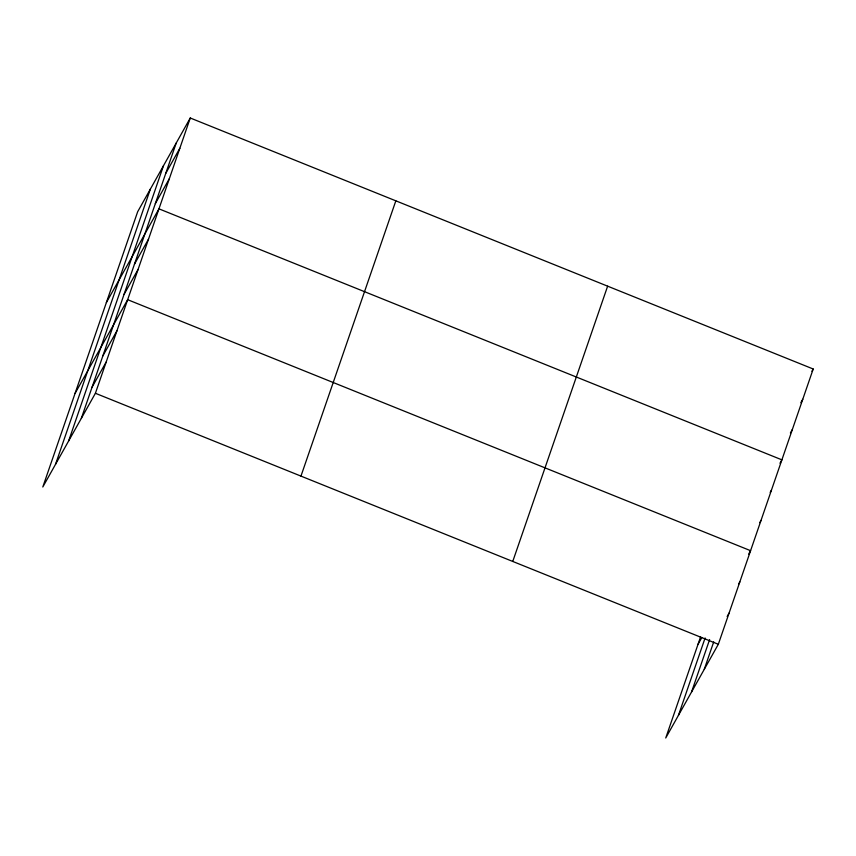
<?xml version="1.0" encoding="UTF-8"?>
<svg xmlns="http://www.w3.org/2000/svg" width="856" height="856" viewBox="0 0 856 856"><rect width="100%" height="100%" fill="white"/><g stroke="black" fill="none" stroke-linecap="round" stroke-linejoin="round"><path stroke-width="1.28" d="M55.512 464.337L150.389 189.058M68.619 440.99L163.496 165.711M81.331 418.338L176.208 143.059M190.267 118L137.677 211.721L42.8 487L95.401 393.279L190.267 118L813.2 369L718.323 644.279L665.733 738L700.593 636.843M300.959 476.107L395.836 200.828M512.755 561.45L607.632 286.171M678.444 715.338L705.109 637.966M691.552 691.99L709.613 639.582M704.263 669.328L713.722 641.882M165.775 173.34L179.835 148.281M155.332 203.621L169.402 178.562M106.369 302.564L158.959 208.843L781.892 459.843L779.977 463.257M134.467 264.172L148.527 239.124M124.024 294.453L138.094 269.405M75.061 393.407L127.651 299.686L750.584 550.686L748.668 554.1M102.838 355.935L116.898 330.876M92.084 387.137L106.144 362.077M811.927 371.279L813.2 369M800.842 402.695L802.768 399.281M790.409 432.976L792.324 429.562M770.175 492.403L771.459 490.124M759.743 522.674L761.016 520.405M697.982 644.408L701.802 637.613M738.557 584.156L739.83 581.877M727.161 616.491L729.077 613.078M95.401 393.279L718.323 644.279"/></g></svg>
